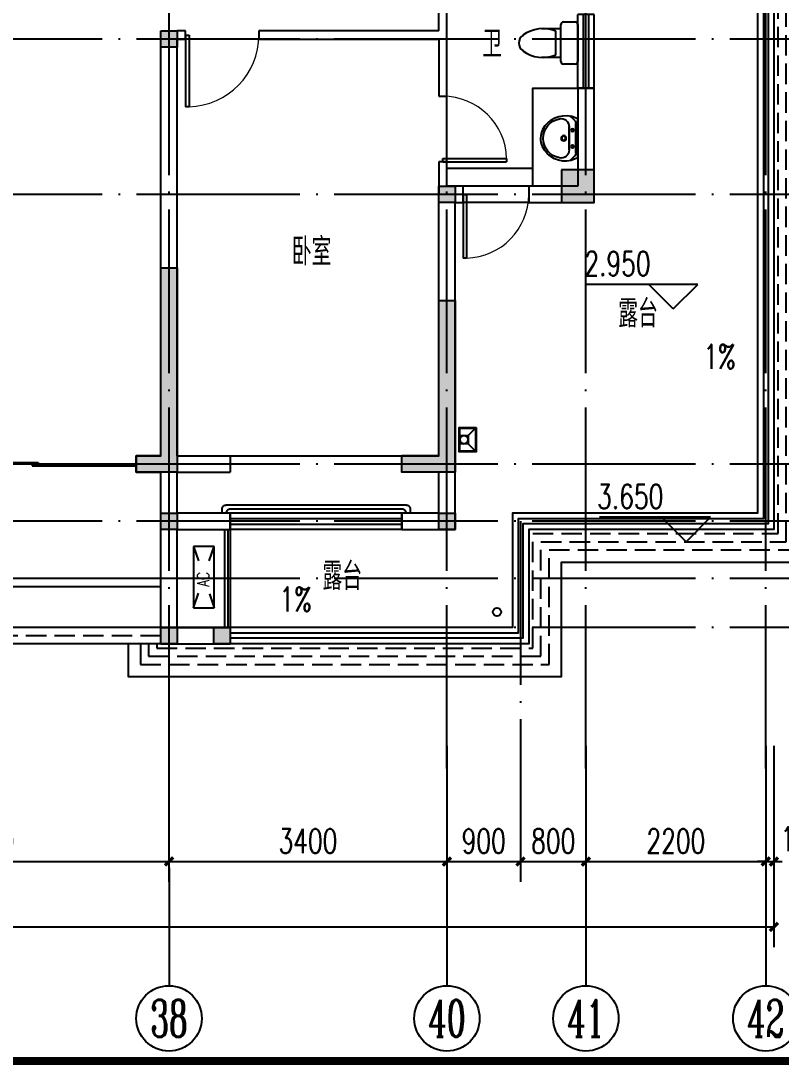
# Model space of a CAD drawing. Extents: x -287580 to -53108, y -522338 to -82629.
# Drawn here: x -205521 to -196221, y -380866 to -368089 of the extents above; entities that cross this region are included whole.
import ezdxf
from ezdxf.enums import TextEntityAlignment as Align

# ---------------------------------------------------------------- set-up
doc = ezdxf.new("R2010")
doc.units = 0
doc.header["$LTSCALE"] = 1000
doc.header["$MEASUREMENT"] = 0
doc.linetypes.add('DASH', pattern=[0.35, 0.25, -0.1])
doc.linetypes.add('DOTE', pattern=[2.42, 2, -0.2, 0.02, -0.2])
for name, color, linetype in [('AXIS', 3, 'Continuous'), ('AXIS_TEXT', 7, 'Continuous'), ('DIM_ELEV', 3, 'Continuous'), ('DIM_SYMB', 99, 'Continuous'), ('DOTE', 99, 'Continuous'), ('kan', 146, 'Continuous'), ('KTIAO', 124, 'Continuous'), ('PUB_TEXT', 7, 'Continuous'), ('PUB_TITLE', 146, 'Continuous'), ('WALL', 9, 'Continuous'), ('WINDOW', 99, 'Continuous'), ('填充', 8, 'Continuous'), ('家具', 187, 'Continuous'), ('屋面', 139, 'Continuous'), ('栏杆', 169, 'Continuous'), ('表格', 157, 'Continuous')]:
    doc.layers.add(name, color=color, linetype=linetype)
doc.layers.add('RENDERING', color=125, linetype='Continuous', lineweight=13)
doc.styles.add('_ROMANC', font='romanc__.ttf', dxfattribs={"width": 0.700005})
doc.styles.add('_TCH_AXIS', font='COMPLEX', dxfattribs={"bigfont": 'GBCBIG'})
doc.styles.add('_TCH_DIM', font='SIMPLEX', dxfattribs={"bigfont": 'GBCBIG'})
doc.styles.add('_TCH_DIM_T3', font='SIMPLEX', dxfattribs={"width": 0.705882, "bigfont": 'GBCBIG'})
doc.styles.add('_TCH_WINDOW', font='SIMPLEX', dxfattribs={"height": 3.5, "bigfont": 'GBCBIG'})
doc.styles.add('COMPLEX', font='COMPLEX')
doc.styles.add('DIM_FONT', font='simplex_.ttf', dxfattribs={"width": 0.7, "bigfont": 'GBCBIG'})
doc.styles.get("Standard").update_dxf_attribs({"font": 'gbenor.shx', "bigfont": 'gbcbig.shx'})
doc.dimstyles.new('_TCH_ARCH&&100', dxfattribs={"dimtxt": 297.5, "dimasz": 100, "dimexe": 250, "dimexo": 300, "dimgap": 100, "dimtad": 1, "dimdec": 0, "dimzin": 0, "dimdsep": 46, "dimtxsty": '_TCH_DIM_T3', "dimblk": 'ARCHTICK', "dimcen": 0.09, "dimclrt": 7, "dimazin": 2, "dimtfac": 1, "dimtdec": 0, "dimtix": 1, "dimtmove": 2, "dimatfit": 3, "dimfxl": 0, "dimtolj": 1, "dimtzin": 0, "dimarcsym": 0})

# ---------------------------------------------------------------- blocks, each defined once
blk = doc.blocks.new('90304092557924')
at = {"layer": 'KTIAO', "color": 99}
for p, q in [((-375, 125), (-198, 66)), ((-375, 125), (-375, -125)), ((375, 125), (-375, 125)), ((375, 125), (198, 66)), ((375, -125), (375, 125)), ((-203, -68), (-375, -125)), ((-375, -125), (375, -125)), ((200, -67), (375, -125))]:
    blk.add_line(p, q, dxfattribs=at)
at = {"layer": 'KTIAO', "color": 99, "style": '_ROMANC', "width": 0.7}
blk.add_text('AC', height=148.6, dxfattribs=at).set_placement((-113, -66))
at = {"layer": 'KTIAO', "color": 99, "style": 'DIM_FONT', "oblique": 0, "width": 0.6, "flags": 9}
for tag in ['XSIZE', 'YSIZE']:
    blk.add_attdef(tag, (-375, -125), '', height=0.5, dxfattribs=at)
blk = doc.blocks.new('A$C6A1B0631')
at = {"layer": '家具'}
for p, q in [((0, 527), (0, 667)), ((30, 697), (470, 697)), ((500, 667), (500, 527)), ((470, 497), (30, 497)), ((80, 497), (80, 267)), ((420, 497), (420, 267)), ((390, 437), (110, 437))]:
    blk.add_line(p, q, dxfattribs=at)
for centre, radius, start, end in [((30, 667), 30, 90, 180), ((470, 667), 30, 0, 90), ((30, 527), 30, 180, 270), ((470, 527), 30, 270, 0), ((477, 284), 398, 157.4505, 216.6381), ((23, 284), 398, 323.3619, 22.5495), ((250, 108), 110, 213.4509, 326.5491)]:
    blk.add_arc(centre, radius, start, end, dxfattribs=at)
blk = doc.blocks.new('M_E6')
for p, q in [((-240, 0), (-270, -79)), ((240, 0), (-240, 0)), ((-237, 0), (239, 0)), ((240, 0), (270, -79)), ((-213, -36), (-271, -91)), ((-179, -23), (181, -23)), ((141, -105), (-141, -105)), ((-141, -105), (141, -105)), ((217, -37), (274, -95))]:
    blk.add_line(p, q)
for centre, radius in [((-99, -65), 16.3), ((101, -65), 16.3), ((2, -172), 31.6), ((2, -172), 23)]:
    blk.add_circle(centre, radius)
for centre, radius, start, end in [((28, -152), 307, 166.1751, 244.7296), ((-141, -205), 100, 90, 190.5602), ((-179, -73), 50, 90, 133.181), ((-28, -152), 307, 297.0639, 13.8249), ((141, -205), 100, 349.4398, 90), ((181, -73), 50, 44.5607, 90), ((0, -179), 243, 190.5602, 349.4398), ((0, -201), 250, 245.8071, 296.4628), ((28, -152), 307, 266.589, 266.5936)]:
    blk.add_arc(centre, radius, start, end)
at = {"width": 0.8, "flags": 9}
for tag in ['XSIZE', 'YSIZE']:
    blk.add_attdef(tag, (0, 0), '', height=0.5, dxfattribs=at)
blk = doc.blocks.new('TRHH')
at = {"color": 6}
blk.add_circle((-252617, -471151), 50, dxfattribs=at)
blk = doc.blocks.new('A$C72BA2012')
at = {"color": 6}
for p, q in [((100, 200), (0, 300)), ((11, 290), (10, 290)), ((10, 290), (10, 10)), ((200, 290), (10, 290)), ((200, 10), (200, 290)), ((100, 100), (0, 0)), ((10, 10), (200, 10))]:
    blk.add_line(p, q, dxfattribs=at)
blk.add_lwpolyline([(0, 300), (0, 0), (210, 0), (210, 300), (0, 300)], dxfattribs=at)
blk.add_lwpolyline([(200, 100), (200, 200), (100, 200), (100, 100)], close=True, dxfattribs=at)
blk.add_circle((150, 150), 50, dxfattribs=at)
blk = doc.blocks.new('A$C34A75F29')
at = {"layer": '填充'}
for points in [[(22500, 7500), (22700, 7500), (22700, 7300), (22500, 7300)], [(25900, 5600), (26100, 5600), (26100, 5400), (25900, 5400)], [(22500, 1600), (22700, 1600), (22700, 1400), (22500, 1400)], [(25900, 1600), (26100, 1600), (26100, 1400), (25900, 1400)], [(22500, 200), (22700, 200), (22700, 0), (22500, 0)], [(23150, 200), (23350, 200), (23350, 0), (23150, 0)]]:
    blk.add_hatch(color=256, dxfattribs=at).paths.add_polyline_path(points)
at = {"color": 6}
for points in [[(22500, 7500), (22700, 7500), (22700, 7300), (22500, 7300)], [(25900, 5600), (26100, 5600), (26100, 5400), (25900, 5400)], [(22500, 1600), (22700, 1600), (22700, 1400), (22500, 1400)], [(25900, 1600), (26100, 1600), (26100, 1400), (25900, 1400)], [(22500, 200), (22700, 200), (22700, 0), (22500, 0)], [(23150, 200), (23350, 200), (23350, 0), (23150, 0)]]:
    blk.add_lwpolyline(points, close=True, dxfattribs=at)
blk = doc.blocks.new('A$C561B7B3A')
at = {"layer": '填充'}
h = blk.add_hatch(color=256, dxfattribs=at)
h.dxf.hatch_style = 1
h.paths.add_polyline_path([(46400, 16200), (46400, 15800), (46800, 15800), (46800, 16200)])
h.paths.add_polyline_path([(39000, 16200), (39000, 15800), (39400, 15800), (39400, 16200)])
h.paths.add_polyline_path([(16700, 15800), (16700, 16200), (16300, 16200), (16300, 15800)])
h.paths.add_polyline_path([(9300, 15800), (9300, 16200), (8900, 16200), (8900, 15800)])
h.paths.add_polyline_path([(55300, 3700), (55300, 3300), (55700, 3300), (55700, 3700)])
h.paths.add_polyline_path([(46400, 14100), (46400, 13700), (46800, 13700), (46800, 14100)])
h.paths.add_polyline_path([(41800, 14100), (41800, 13700), (42200, 13700), (42200, 14100)])
h.paths.add_polyline_path([(39000, 14100), (39000, 13700), (39400, 13700), (39400, 14100)])
h.paths.add_polyline_path([(30100, 3700), (30100, 3300), (30500, 3300), (30500, 3700)])
h.paths.add_polyline_path([(25600, 3300), (25600, 3700), (25200, 3700), (25200, 3300)])
h.paths.add_polyline_path([(16700, 13700), (16700, 14100), (16300, 14100), (16300, 13700)])
h.paths.add_polyline_path([(13900, 13700), (13900, 14100), (13500, 14100), (13500, 13700)])
h.paths.add_polyline_path([(9300, 13700), (9300, 14100), (8900, 14100), (8900, 13700)])
h.paths.add_polyline_path([(400, 3300), (400, 3700), (0, 3700), (0, 3300)])
h.paths.add_polyline_path([(45350, 10300), (45350, 8200), (45150, 8200), (45150, 10500), (45700, 10500), (45700, 10300)])
h.paths.add_polyline_path([(10550, 10500), (10550, 8200), (10350, 8200), (10350, 10300), (10000, 10300), (10000, 10500)])
h.paths.add_polyline_path([(5600, 0), (5100, 0), (5100, 2500), (5300, 2500), (5300, 200), (5600, 200)])
h.paths.add_polyline_path([(20500, 0), (20000, 0), (20000, 200), (20300, 200), (20300, 2500), (20500, 2500)])
h.paths.add_polyline_path([(35700, 0), (35200, 0), (35200, 2500), (35400, 2500), (35400, 200), (35700, 200)])
h.paths.add_polyline_path([(50600, 0), (50100, 0), (50100, 200), (50400, 200), (50400, 2500), (50600, 2500)])
h.paths.add_polyline_path([(54000, 0), (53350, 0), (53350, 200), (53800, 200), (53800, 2100), (54000, 2100)])
h.paths.add_polyline_path([(32450, 0), (31800, 0), (31800, 2100), (32000, 2100), (32000, 200), (32450, 200)])
h.paths.add_polyline_path([(23900, 0), (23250, 0), (23250, 200), (23700, 200), (23700, 2100), (23900, 2100)])
h.paths.add_polyline_path([(2350, 0), (1700, 0), (1700, 2100), (1900, 2100), (1900, 200), (2350, 200)])
h.paths.add_polyline_path([(50600, 9800), (50600, 6700), (51150, 6700), (51150, 6500), (50400, 6500), (50400, 9800), (50400, 10300), (50100, 10300), (50100, 10500), (50600, 10500), (50600, 10000), (50950, 10000), (50950, 9800)])
h.paths.add_polyline_path([(35400, 10300), (35400, 9800), (35400, 6500), (34650, 6500), (34650, 6700), (35200, 6700), (35200, 9800), (34850, 9800), (34850, 10000), (35200, 10000), (35200, 10500), (35700, 10500), (35700, 10300)])
h.paths.add_polyline_path([(20500, 10500), (20500, 10000), (20850, 10000), (20850, 9800), (20500, 9800), (20500, 6700), (21050, 6700), (21050, 6500), (20300, 6500), (20300, 9800), (20300, 10300), (20000, 10300), (20000, 10500)])
h.paths.add_polyline_path([(5300, 9800), (5300, 6500), (4550, 6500), (4550, 6700), (5100, 6700), (5100, 9800), (4750, 9800), (4750, 10000), (5100, 10000), (5100, 10500), (5600, 10500), (5600, 10300), (5300, 10300)])
h.paths.add_polyline_path([(15050, 10300), (13250, 10300), (13250, 8900), (13050, 8900), (13050, 10500), (15250, 10500), (15250, 9900), (15050, 9900)])
h.paths.add_polyline_path([(40650, 10300), (40650, 9900), (40450, 9900), (40450, 10500), (42650, 10500), (42650, 8900), (42450, 8900), (42450, 10300)])
h.paths.add_polyline_path([(39900, 1900), (39900, 1000), (40400, 1000), (40400, 800), (39900, 800), (39900, 0), (39300, 0), (39300, 200), (39700, 200), (39700, 1000), (39700, 1900)])
h.paths.add_polyline_path([(46100, 1900), (46100, 1000), (46100, 200), (46500, 200), (46500, 0), (45900, 0), (45900, 800), (45400, 800), (45400, 1000), (45900, 1000), (45900, 1900)])
h.paths.add_polyline_path([(40650, 5400), (40650, 5100), (41300, 5100), (41300, 4100), (41100, 4100), (41100, 4900), (40450, 4900), (39900, 4900), (39900, 4800), (39700, 4800), (39700, 5100), (40450, 5100), (40450, 5400)])
h.paths.add_polyline_path([(45350, 5400), (45350, 5100), (46100, 5100), (46100, 4800), (45900, 4800), (45900, 4900), (45350, 4900), (44700, 4900), (44700, 4100), (44500, 4100), (44500, 5100), (45150, 5100), (45150, 5400)])
h.paths.add_polyline_path([(30750, 9800), (30300, 9800), (30300, 6700), (30700, 6700), (30700, 6500), (30100, 6500), (30100, 10000), (30750, 10000)])
h.paths.add_polyline_path([(55700, 10000), (55700, 6500), (55100, 6500), (55100, 6700), (55500, 6700), (55500, 9800), (55050, 9800), (55050, 10000)])
h.paths.add_polyline_path([(16000, 1900), (16000, 1000), (16000, 200), (16400, 200), (16400, 0), (15800, 0), (15800, 800), (15300, 800), (15300, 1000), (15800, 1000), (15800, 1900)])
h.paths.add_polyline_path([(9800, 1900), (9800, 1000), (10300, 1000), (10300, 800), (9800, 800), (9800, 0), (9200, 0), (9200, 200), (9600, 200), (9600, 1000), (9600, 1900)])
h.paths.add_polyline_path([(15250, 5400), (15250, 5100), (16000, 5100), (16000, 4800), (15800, 4800), (15800, 4900), (15250, 4900), (14600, 4900), (14600, 4100), (14400, 4100), (14400, 5100), (15050, 5100), (15050, 5400)])
h.paths.add_polyline_path([(10550, 5400), (10550, 5100), (11200, 5100), (11200, 4100), (11000, 4100), (11000, 4900), (10350, 4900), (9800, 4900), (9800, 4800), (9600, 4800), (9600, 5100), (10350, 5100), (10350, 5400)])
h.paths.add_polyline_path([(25400, 9800), (24950, 9800), (24950, 10000), (25600, 10000), (25600, 6500), (25000, 6500), (25000, 6700), (25400, 6700)])
h.paths.add_polyline_path([(200, 9800), (200, 6700), (600, 6700), (600, 6500), (0, 6500), (0, 10000), (650, 10000), (650, 9800)])
at = {"color": 3}
for points in [[(55300, 3700), (55300, 3300), (55700, 3300), (55700, 3700)], [(50600, 0), (50100, 0), (50100, 200), (50400, 200), (50400, 2500), (50600, 2500)], [(54000, 0), (53350, 0), (53350, 200), (53800, 200), (53800, 2100), (54000, 2100)]]:
    blk.add_lwpolyline(points, close=True, dxfattribs=at)
blk = doc.blocks.new('_ArchTick')
at = {"color": 0, "linetype": 'ByBlock', "const_width": 0.4}
blk.add_lwpolyline([(-0.5, -0.5), (0.5, 0.5)], dxfattribs=at)
blk = doc.blocks.new('*D440')
at = {"layer": 'AXIS', "color": 0, "lineweight": -2}
for p, q in [((-208209, -376960), (-208209, -378624)), ((-203709, -376960), (-203709, -378624)), ((-208209, -378374), (-203709, -378374))]:
    blk.add_line(p, q, dxfattribs=at)
at = {"layer": 'Defpoints', "color": 0}
for p in [(-208209, -376660), (-203709, -376660), (-203709, -378374)]:
    blk.add_point(p, dxfattribs=at)
at = {"layer": 'AXIS', "color": 0, "lineweight": -2, "xscale": 100, "yscale": 100, "zscale": 100, "rotation": 180}
blk.add_blockref('_ArchTick', (-208209, -378374), dxfattribs=at)
at = {"layer": 'AXIS', "color": 0, "lineweight": -2, "xscale": 100, "yscale": 100, "zscale": 100}
blk.add_blockref('_ArchTick', (-203709, -378374), dxfattribs=at)
at = {"layer": 'AXIS', "color": 7, "insert": (-205959, -378125), "char_height": 297.5, "attachment_point": 5, "style": '_TCH_DIM_T3'}
blk.add_mtext('\\A1;4500', dxfattribs=at)
blk = doc.blocks.new('*D441')
at = {"layer": 'AXIS', "color": 0, "lineweight": -2}
for p, q in [((-203709, -376960), (-203709, -378624)), ((-200309, -376960), (-200309, -378624)), ((-203709, -378374), (-200309, -378374))]:
    blk.add_line(p, q, dxfattribs=at)
at = {"layer": 'Defpoints', "color": 0}
for p in [(-203709, -376660), (-200309, -376660), (-200309, -378374)]:
    blk.add_point(p, dxfattribs=at)
at = {"layer": 'AXIS', "color": 0, "lineweight": -2, "xscale": 100, "yscale": 100, "zscale": 100, "rotation": 180}
blk.add_blockref('_ArchTick', (-203709, -378374), dxfattribs=at)
at = {"layer": 'AXIS', "color": 0, "lineweight": -2, "xscale": 100, "yscale": 100, "zscale": 100}
blk.add_blockref('_ArchTick', (-200309, -378374), dxfattribs=at)
at = {"layer": 'AXIS', "color": 7, "insert": (-202009, -378125), "char_height": 297.5, "attachment_point": 5, "style": '_TCH_DIM_T3'}
blk.add_mtext('\\A1;3400', dxfattribs=at)
blk = doc.blocks.new('*D442')
at = {"layer": 'AXIS', "color": 0, "lineweight": -2}
for p, q in [((-200309, -376960), (-200309, -378624)), ((-199409, -376960), (-199409, -378624)), ((-200309, -378374), (-199409, -378374))]:
    blk.add_line(p, q, dxfattribs=at)
at = {"layer": 'Defpoints', "color": 0}
for p in [(-200309, -376660), (-199409, -376660), (-199409, -378374)]:
    blk.add_point(p, dxfattribs=at)
at = {"layer": 'AXIS', "color": 0, "lineweight": -2, "xscale": 100, "yscale": 100, "zscale": 100, "rotation": 180}
blk.add_blockref('_ArchTick', (-200309, -378374), dxfattribs=at)
at = {"layer": 'AXIS', "color": 0, "lineweight": -2, "xscale": 100, "yscale": 100, "zscale": 100}
blk.add_blockref('_ArchTick', (-199409, -378374), dxfattribs=at)
at = {"layer": 'AXIS', "color": 7, "insert": (-199859, -378125), "char_height": 297.5, "attachment_point": 5, "style": '_TCH_DIM_T3'}
blk.add_mtext('\\A1;900', dxfattribs=at)
blk = doc.blocks.new('*D443')
at = {"layer": 'AXIS', "color": 0, "lineweight": -2}
for p, q in [((-199409, -376960), (-199409, -378624)), ((-198609, -376960), (-198609, -378624)), ((-199409, -378374), (-198609, -378374))]:
    blk.add_line(p, q, dxfattribs=at)
at = {"layer": 'Defpoints', "color": 0}
for p in [(-199409, -376660), (-198609, -376660), (-198609, -378374)]:
    blk.add_point(p, dxfattribs=at)
at = {"layer": 'AXIS', "color": 0, "lineweight": -2, "xscale": 100, "yscale": 100, "zscale": 100, "rotation": 180}
blk.add_blockref('_ArchTick', (-199409, -378374), dxfattribs=at)
at = {"layer": 'AXIS', "color": 0, "lineweight": -2, "xscale": 100, "yscale": 100, "zscale": 100}
blk.add_blockref('_ArchTick', (-198609, -378374), dxfattribs=at)
at = {"layer": 'AXIS', "color": 7, "insert": (-199009, -378125), "char_height": 297.5, "attachment_point": 5, "style": '_TCH_DIM_T3'}
blk.add_mtext('\\A1;800', dxfattribs=at)
blk = doc.blocks.new('*D444')
at = {"layer": 'AXIS', "color": 0, "lineweight": -2}
for p, q in [((-198609, -376960), (-198609, -378624)), ((-196409, -376960), (-196409, -378624)), ((-198609, -378374), (-196409, -378374))]:
    blk.add_line(p, q, dxfattribs=at)
at = {"layer": 'Defpoints', "color": 0}
for p in [(-198609, -376660), (-196409, -376660), (-196409, -378374)]:
    blk.add_point(p, dxfattribs=at)
at = {"layer": 'AXIS', "color": 0, "lineweight": -2, "xscale": 100, "yscale": 100, "zscale": 100, "rotation": 180}
blk.add_blockref('_ArchTick', (-198609, -378374), dxfattribs=at)
at = {"layer": 'AXIS', "color": 0, "lineweight": -2, "xscale": 100, "yscale": 100, "zscale": 100}
blk.add_blockref('_ArchTick', (-196409, -378374), dxfattribs=at)
at = {"layer": 'AXIS', "color": 7, "insert": (-197509, -378125), "char_height": 297.5, "attachment_point": 5, "style": '_TCH_DIM_T3'}
blk.add_mtext('\\A1;2200', dxfattribs=at)
blk = doc.blocks.new('*D445')
at = {"layer": 'AXIS', "color": 0, "lineweight": -2}
for p, q in [((-196409, -376960), (-196409, -378624)), ((-196309, -376960), (-196309, -378624)), ((-196409, -378374), (-196509, -378374)), ((-196409, -378374), (-196309, -378374)), ((-196309, -378374), (-196209, -378374))]:
    blk.add_line(p, q, dxfattribs=at)
at = {"layer": 'Defpoints', "color": 0}
for p in [(-196409, -376660), (-196309, -376660), (-196309, -378374)]:
    blk.add_point(p, dxfattribs=at)
at = {"layer": 'AXIS', "color": 0, "lineweight": -2, "xscale": 100, "yscale": 100, "zscale": 100}
blk.add_blockref('_ArchTick', (-196409, -378374), dxfattribs=at)
at = {"layer": 'AXIS', "color": 0, "lineweight": -2, "xscale": 100, "yscale": 100, "zscale": 100, "rotation": 180}
blk.add_blockref('_ArchTick', (-196309, -378374), dxfattribs=at)
at = {"layer": 'AXIS', "color": 7, "insert": (-195959, -378099), "char_height": 297.5, "attachment_point": 5, "style": '_TCH_DIM_T3'}
blk.add_mtext('\\A1;100', dxfattribs=at)
blk = doc.blocks.new('*D446')
at = {"layer": 'AXIS', "color": 0, "lineweight": -2}
for p, q in [((-256409, -376960), (-256409, -379424)), ((-196309, -376960), (-196309, -379424)), ((-256409, -379174), (-196309, -379174))]:
    blk.add_line(p, q, dxfattribs=at)
at = {"layer": 'Defpoints', "color": 0}
for p in [(-256409, -376660), (-196309, -376660), (-196309, -379174)]:
    blk.add_point(p, dxfattribs=at)
at = {"layer": 'AXIS', "color": 0, "lineweight": -2, "xscale": 100, "yscale": 100, "zscale": 100, "rotation": 180}
blk.add_blockref('_ArchTick', (-256409, -379174), dxfattribs=at)
at = {"layer": 'AXIS', "color": 0, "lineweight": -2, "xscale": 100, "yscale": 100, "zscale": 100}
blk.add_blockref('_ArchTick', (-196309, -379174), dxfattribs=at)
at = {"layer": 'AXIS', "color": 7, "insert": (-226359, -378925), "char_height": 297.5, "attachment_point": 5, "style": '_TCH_DIM_T3'}
blk.add_mtext('\\A1;60100', dxfattribs=at)
blk = doc.blocks.new('$DorLib2D$00000132')
at = {"color": 0, "linetype": 'Continuous'}
for p, q in [((-0.5, 0.1042), (-0.5, 0)), ((-0.1467, 0.1042), (-0.5, 0.1042)), ((-0.1467, 0), (-0.1467, 0.1042)), ((0.1467, 0.1042), (0.5, 0.1042)), ((0.1467, 0), (0.1467, 0.1042)), ((0.5, 0.1042), (0.5, 0)), ((-0.5, 0), (-0.1467, 0)), ((-0.1667, 0), (0.1667, 0)), ((-0.1667, -0.1042), (-0.1667, 0)), ((0.5, 0), (0.1467, 0)), ((0.1667, 0), (0.1667, -0.1042)), ((0.1667, -0.1042), (-0.1667, -0.1042))]:
    blk.add_line(p, q, dxfattribs=at)
blk = doc.blocks.new('$DorLib2D$00000001')
for p, q in [((0.45, 0.975), (0.5, 0.975)), ((0.45, 0), (0.45, 0.975)), ((0.5, 0), (0.5, 0.975)), ((0.5, 0), (0.45, 0))]:
    blk.add_line(p, q)
at = {"lineweight": 13}
blk.add_arc((0.475, 0), 0.975, 91.4693, 180, dxfattribs=at)
blk = doc.blocks.new('$WINLIB2D$00000001')
at = {"color": 0}
for points in [[(-0.5, 0.5), (-0.5, -0.5)], [(-0.5, 0.5), (0.5, 0.5)], [(0.5, -0.5), (0.5, 0.5)], [(0.5, 0.1667), (-0.5, 0.1667)], [(0.5, -0.1667), (-0.5, -0.1667)], [(-0.5, -0.5), (0.5, -0.5)]]:
    blk.add_lwpolyline(points, dxfattribs=at)
blk = doc.blocks.new('_AXISO')
blk.add_circle((0, 0), 0.5)
at = {"layer": 'AXIS_TEXT', "style": 'COMPLEX', "width": 1.041667}
blk.add_attdef('A', text='', height=0.56, dxfattribs=at).set_placement((-0.25, -0.28), (0.25, -0.28), align=Align.FIT)

msp = doc.modelspace()

# ---------------------------------------------------------------- linework, layer by layer
at = {"color": 99}
msp.add_circle((-199696.8, -375322), 50, dxfattribs=at)
at = {"layer": 'AXIS'}
for p, q in [((-203708.8, -378451.5), (-203708.8, -379893.6)), ((-200308.8, -378451.5), (-200308.8, -379893.6)), ((-198608.8, -378451.5), (-198608.8, -379893.6)), ((-196408.8, -378451.5), (-196408.8, -379893.6))]:
    msp.add_line(p, q, dxfattribs=at)
at = {"layer": 'DIM_ELEV'}
for p, q in [((-197240, -371313.1), (-198598, -371313.1)), ((-197540, -371613.1), (-197840, -371313.1)), ((-197540, -371613.1), (-197240, -371313.1)), ((-197084, -374162), (-198442, -374162)), ((-197384, -374462), (-197684, -374162)), ((-197384, -374462), (-197084, -374162))]:
    msp.add_line(p, q, dxfattribs=at)
at = {"layer": 'DIM_SYMB'}
for points in [[(-197254.6, -372263.5, 0, 0, 0), (-198052.1, -372924.1, 80, 0, 0), (-198283.1, -373115.5, 0, 0, 0)], [(-201913.4, -375174.4, 0, 0, 0), (-200780.6, -375261.5, 80, 0, 0), (-200481.5, -375284.5, 0, 0, 0)]]:
    msp.add_lwpolyline(points, format="xyseb", dxfattribs=at)
at = {"layer": 'DOTE', "linetype": 'DOTE'}
for p, q in [((-203708.8, -377237.5), (-203708.8, -355900)), ((-198608.8, -377237.5), (-198608.8, -355900)), ((-196408.8, -377237.5), (-196408.8, -355900)), ((-200308.8, -377237.5), (-200308.8, -367012)), ((-194847, -368312), (-233808.8, -368312)), ((-194847, -370212), (-230408.8, -370212)), ((-194847, -373512), (-258341.7, -373512)), ((-194847, -374212), (-258341.7, -374212)), ((-199408.8, -374212), (-199408.8, -377373.5)), ((-194847, -374912, 0), (-258341.7, -374912, 0)), ((-194847, -375512, 0), (-258341.7, -375512, 0))]:
    msp.add_line(p, q, dxfattribs=at)
at = {"layer": 'kan'}
msp.add_line((-202958.8, -374312), (-202958.8, -375512), dxfattribs=at)
for points in [[(-198508.8, -366912), (-196308.8, -366912), (-196308.8, -374312), (-199308.8, -374312), (-199308.8, -375712), (-202958.8, -375712)], [(-198508.8, -367112), (-196508.8, -367112), (-196508.8, -374112), (-199508.8, -374112), (-199508.8, -375512), (-202958.8, -375512)], [(-203808.8, -375512), (-208108.8, -375512)], [(-203808.8, -375712), (-208108.8, -375712)]]:
    msp.add_lwpolyline(points, dxfattribs=at)
at = {"layer": 'kan', "color": 124, "elevation": 0}
for points in [[(-203808.8, -374912), (-208108.8, -374912), (-208108.8, -374912)], [(-203808.8, -375012), (-208108.8, -375012)]]:
    msp.add_lwpolyline(points, dxfattribs=at)
at = {"layer": 'kan', "linetype": 'DASH'}
for points in [[(-203808.8, -375612), (-208108.8, -375612)], [(-200408.8, -375512), (-202958.8, -375512)]]:
    msp.add_lwpolyline(points, dxfattribs=at)
at = {"layer": 'PUB_TITLE', "const_width": 100}
msp.add_lwpolyline([(-262742.7, -380815.5), (-182142.7, -380815.5), (-182142.7, -323415.5), (-262742.7, -323415.5)], close=True, dxfattribs=at)
at = {"layer": 'WALL'}
for p, q in [((-200408.8, -368212), (-200408.8, -367112)), ((-200308.8, -368312), (-200308.8, -367112)), ((-203808.8, -368312), (-203808.8, -368212)), ((-203808.8, -368212), (-203608.8, -368212)), ((-203608.8, -368212), (-203608.8, -368212)), ((-203508.8, -368212), (-203608.8, -368212)), ((-203508.8, -368312), (-203508.8, -368212)), ((-200408.8, -368212), (-202608.8, -368212)), ((-202608.8, -368212), (-202608.8, -368312)), ((-203808.8, -373412), (-203808.8, -368312)), ((-203608.8, -373412), (-203608.8, -368312)), ((-203608.8, -368312), (-203508.8, -368312)), ((-202608.8, -368312), (-200408.8, -368312)), ((-200408.8, -368312), (-200408.8, -369012)), ((-200308.8, -369012), (-200308.8, -368312)), ((-198508.8, -368912), (-198708.8, -368912)), ((-198708.8, -368912), (-198708.8, -370112)), ((-198508.8, -370312), (-198508.8, -368912)), ((-200408.8, -369012), (-200308.8, -369012)), ((-200308.8, -369812), (-200408.8, -369812)), ((-200408.8, -369812), (-200408.8, -370212)), ((-200308.8, -370112), (-200308.8, -369812)), ((-200108.8, -370112), (-200308.8, -370112)), ((-200108.8, -370312), (-200108.8, -370112)), ((-198708.8, -370112), (-199308.8, -370112)), ((-199308.8, -370112), (-199308.8, -370312)), ((-200408.8, -373412), (-200408.8, -370212)), ((-200208.8, -370312), (-200108.8, -370312)), ((-200208.8, -373512), (-200208.8, -370312)), ((-199308.8, -370312), (-198508.8, -370312)), ((-203808.8, -373412), (-204108.8, -373412)), ((-204108.8, -373412), (-204108.8, -373612)), ((-203608.8, -373412), (-202958.8, -373412)), ((-202958.8, -373412), (-202958.8, -373612)), ((-200408.8, -373412), (-200858.8, -373412)), ((-200858.8, -373612), (-200858.8, -373412)), ((-200208.8, -374312), (-200208.8, -373512)), ((-204108.8, -373612), (-203808.8, -373612)), ((-203808.8, -374212), (-203808.8, -373612)), ((-203608.8, -374112), (-203608.8, -373612)), ((-203608.8, -373612), (-202958.8, -373612)), ((-200408.8, -373612), (-200858.8, -373612)), ((-200408.8, -374112), (-200408.8, -373612)), ((-203808.8, -375712), (-203808.8, -374212)), ((-202958.8, -374112), (-203608.8, -374112)), ((-202958.8, -374312), (-202958.8, -374112)), ((-200408.8, -374112), (-200858.8, -374112)), ((-200858.8, -374112), (-200858.8, -374312)), ((-203608.8, -374312), (-202958.8, -374312)), ((-203608.8, -375512), (-203608.8, -374312)), ((-200858.8, -374312), (-200208.8, -374312)), ((-203608.8, -375512), (-202958.8, -375512)), ((-202958.8, -375512), (-202958.8, -375712)), ((-203808.8, -375712), (-202958.8, -375712))]:
    msp.add_line(p, q, dxfattribs=at)
at = {"layer": 'WINDOW'}
for p, q in [((-200308.8, -369812, 0), (-200308.8, -369012, 0)), ((-199308.8, -370112, 0), (-200108.8, -370112, 0)), ((-199308.8, -370312, 0), (-200108.8, -370312, 0)), ((-202958.8, -373412), (-200858.8, -373412))]:
    msp.add_line(p, q, dxfattribs=at)
msp.add_lwpolyline([(-200308.8, -370112), (-200308.8, -369892), (-199258.8, -369892)], dxfattribs=at)
at = {"layer": '家具'}
msp.add_lwpolyline([(-198708.8, -370112), (-199258.8, -370112), (-199258.8, -369212), (-199258.8, -368912), (-198708.8, -368912)], dxfattribs=at)
at = {"layer": '屋面', "color": 99}
msp.add_lwpolyline([(-204208.8, -375712), (-204208.8, -376112), (-198908.8, -376112), (-198908.8, -374712), (-195908.8, -374712), (-195908.8, -366512), (-198508.8, -366512)], dxfattribs=at)
at = {"layer": '屋面', "color": 99, "linetype": 'DASH'}
for points in [[(-204058.8, -375712), (-204058.8, -375962), (-199058.8, -375962), (-199058.8, -374562), (-196058.8, -374562), (-196058.8, -366662), (-198508.8, -366662)], [(-203958.8, -375712), (-203958.8, -375862), (-199158.8, -375862), (-199158.8, -374462), (-196158.8, -374462), (-196158.8, -366762), (-198508.8, -366762)], [(-203858.8, -375712), (-203858.8, -375762), (-199258.8, -375762), (-199258.8, -374362), (-196258.8, -374362), (-196258.8, -366862), (-198508.8, -366862)]]:
    msp.add_lwpolyline(points, dxfattribs=at)
at = {"layer": '栏杆'}
for p, q in [((-203028.8, -374312), (-203028.8, -375512)), ((-202988.8, -374312), (-202988.8, -375512))]:
    msp.add_line(p, q, dxfattribs=at)
for points in [[(-198508.8, -366982), (-196378.8, -366982), (-196378.8, -374242), (-199378.8, -374242), (-199378.8, -375642), (-202958.8, -375642)], [(-198508.8, -367042), (-196438.8, -367042), (-196438.8, -374182), (-199438.8, -374182), (-199438.8, -375582), (-202958.8, -375582)]]:
    msp.add_lwpolyline(points, dxfattribs=at)
for points in [[(-203058.8, -374112), (-203058.8, -374062, -0.4142136), (-203008.8, -374012), (-200808.8, -374012, -0.4142136), (-200758.8, -374062), (-200758.8, -374112)], [(-200808.8, -374112), (-200808.8, -374112, 0.4142136), (-200858.8, -374062), (-202958.8, -374062, 0.4142136), (-203008.8, -374112), (-203008.8, -374112)]]:
    msp.add_lwpolyline(points, format="xyb", dxfattribs=at)

# ---------------------------------------------------------------- block references
at = {"color": 99, "xscale": -1}
for name, p in [('TRHH', (-452717.6, 97938.9)), ('A$C72BA2012', (-199950.6, -373362))]:
    msp.add_blockref(name, p, dxfattribs=at)
at = {"layer": 'AXIS'}
ref = msp.add_blockref('_AXISO', (-203708.8, -380293.6), dxfattribs=dict(at, xscale=800, yscale=800, zscale=800))
ref.add_attrib('A', '38', dxfattribs={"layer": 'AXIS_TEXT', "height": 452.55, "style": '_TCH_AXIS', "width": 0.636364}).set_placement((-203935.1, -380519.9), (-203482.5, -380519.9), align=Align.FIT)
ref = msp.add_blockref('_AXISO', (-200308.8, -380293.6), dxfattribs=dict(at, xscale=800, yscale=800, zscale=800))
ref.add_attrib('A', '40', dxfattribs={"layer": 'AXIS_TEXT', "height": 452.55, "style": '_TCH_AXIS', "width": 0.6}).set_placement((-200535.1, -380519.9), (-200082.5, -380519.9), align=Align.FIT)
ref = msp.add_blockref('_AXISO', (-198608.8, -380293.6), dxfattribs=dict(at, xscale=800, yscale=800, zscale=800))
ref.add_attrib('A', '41', dxfattribs={"layer": 'AXIS_TEXT', "height": 452.55, "style": '_TCH_AXIS', "width": 0.7}).set_placement((-198835.1, -380519.9), (-198382.5, -380519.9), align=Align.FIT)
ref = msp.add_blockref('_AXISO', (-196408.8, -380293.6), dxfattribs=dict(at, xscale=800, yscale=800, zscale=800))
ref.add_attrib('A', '42', dxfattribs={"layer": 'AXIS_TEXT', "height": 452.55, "style": '_TCH_AXIS', "width": 0.6}).set_placement((-196635.1, -380519.9), (-196182.5, -380519.9), align=Align.FIT)
at = {"layer": 'RENDERING', "rotation": 90.00000000000001}
msp.add_blockref('90304092557924', (-203282.7, -374895), dxfattribs=at)
at = {"layer": 'WINDOW'}
for name, p, xscale, yscale, zscale, rotation in [('$WINLIB2D$00000001', (-198608.8, -368462), -900, -200, -900, 270), ('$DorLib2D$00000001', (-203058.8, -368262), 900, 900, 900, 180.0000000010515), ('$DorLib2D$00000001', (-200358.8, -369412), -800, -800, -800, 90), ('$DorLib2D$00000001', (-199708.8, -370212), 800, 800, 800, 179.9999999999961), ('$DorLib2D$00000132', (-205908.8, -373512), 3600, 200, 3600, 180), ('$WINLIB2D$00000001', (-201908.8, -374212), 2100, 200, 2100, 180.0000000000157)]:
    msp.add_blockref(name, p, dxfattribs=dict(at, xscale=xscale, yscale=yscale, zscale=zscale, rotation=rotation))
at = {"layer": '家具', "xscale": 1.03000020980835, "yscale": 1.03000020980835, "zscale": 1.03000020980835, "rotation": 270}
msp.add_blockref('A$C6A1B0631', (-199426.9, -368102.5), dxfattribs=at)
at = {"layer": '家具', "xscale": -1, "rotation": 270}
msp.add_blockref('M_E6', (-198708.8, -369526.2), dxfattribs=at)
at = {"layer": '表格'}
for name, p in [('A$C561B7B3A', (-254208.8, -373612)), ('A$C34A75F29', (-226308.8, -375712))]:
    msp.add_blockref(name, p, dxfattribs=at)

# ---------------------------------------------------------------- texts
at = {"layer": 'PUB_TEXT'}
for s, height, p in [('卫', 337.6, (-199877.1, -368538.6)), ('卧室', 337.59, (-202207.2, -371081.5, 0)), ('露台', 337.59, (-198214.2, -371838.9)), ('露台', 337.59, (-201832.9, -375051.5, 0))]:
    msp.add_text(s, height=height, dxfattribs=at).set_placement(p)
at = {"layer": 'PUB_TEXT', "width": 0.705882}
for s, style, p in [('2.950', '_TCH_DIM', (-198628, -371208.1)), ('1%%%', '_TCH_WINDOW', (-197173.7, -372345.3)), ('3.650', '_TCH_DIM', (-198472, -374057)), ('1%%%', '_TCH_WINDOW', (-202358.1, -375315.1))]:
    msp.add_text(s, height=297.5, dxfattribs=dict(at, style=style)).set_placement(p)

# ---------------------------------------------------------------- dimensions: what is measured, and where the dimension line sits
at = {"layer": 'AXIS'}
for p1, p2, distance, picture, middle in [((-256408.8, -376660), (-196308.8, -376660), -2513.6, '*D446', (-226358.8, -378924.9)), ((-208208.8, -376660), (-203708.8, -376660), -1713.6, '*D440', (-205958.8, -378124.9)), ((-203708.8, -376660), (-200308.8, -376660), -1713.6, '*D441', (-202008.8, -378124.9)), ((-200308.8, -376660), (-199408.8, -376660), -1713.6, '*D442', (-199858.8, -378124.9)), ((-199408.8, -376660), (-198608.8, -376660), -1713.6, '*D443', (-199008.8, -378124.9)), ((-198608.8, -376660), (-196408.8, -376660), -1713.6, '*D444', (-197508.8, -378124.9))]:
    dim = msp.add_aligned_dim(p1=p1, p2=p2, distance=distance, dimstyle='_TCH_ARCH&&100', dxfattribs=at)
    dim.commit()
    dim.dimension.update_dxf_attribs({"geometry": picture, "text_midpoint": middle})
dim = msp.add_linear_dim(base=(-196308.8, -378373.6), p1=(-196408.8, -376660), p2=(-196308.8, -376660), angle=0, dimstyle='_TCH_ARCH&&100', dxfattribs=at)
dim.commit()
dim.dimension.update_dxf_attribs({"geometry": '*D445', "text_midpoint": (-195958.8, -378098.6), "dimtype": 129})

doc.saveas('drawing.dxf')
